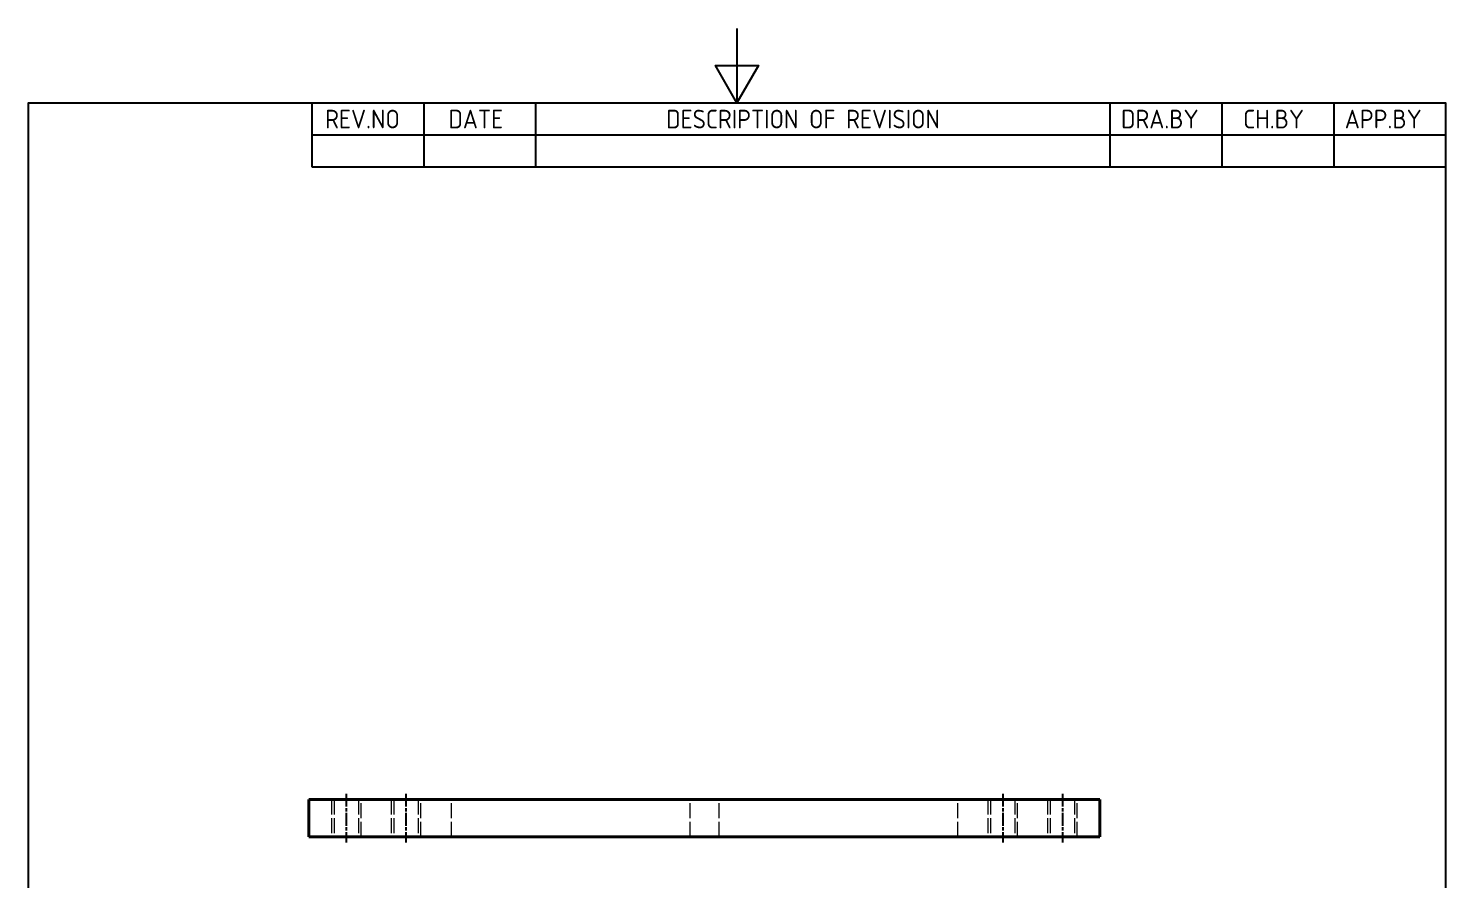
# Model space of a CAD drawing. Header units: millimetres. Extents: x 0 to 210, y 0 to 297.
# Drawn here: x 10 to 200, y 182.8 to 297 of the extents above; entities that cross this region are included whole.
import ezdxf

# ---------------------------------------------------------------- set-up
doc = ezdxf.new("R2010")
doc.units = ezdxf.units.MM
doc.linetypes.add('CHAIN', pattern=[0.3543, 0.2362, -0.0295, 0.0591, -0.0295])
doc.linetypes.add('DASHED', pattern=[0.2067, 0.1654, -0.0413])
doc.layers.get('0').update_dxf_attribs({"color": 3, "lineweight": 25})
for name, color, linetype, lineweight in [('가려진 것(ISO)', 2, 'DASHED', 18), ('가시적인 것(ISO)', 3, 'Continuous', 40), ('경계(ISO)', 7, 'Continuous', 25), ('기호(ISO)', 5, 'Continuous', 25), ('중심선(ISO)', 1, 'Continuous', 25)]:
    doc.layers.add(name, color=color, linetype=linetype, lineweight=lineweight)
doc.styles.add('ISO Proportiona M2B', font='isocp.shx')

# ---------------------------------------------------------------- blocks, each defined once
blk = doc.blocks.new('경계 Default Border')
at = {"layer": '경계(ISO)', "flags": 128}
for points in [[(105, 297), (105, 287), (102.11, 292), (107.89, 292), (105, 287)], [(10, 10), (10, 287), (200, 287), (200, 10), (10, 10)]]:
    blk.add_lwpolyline(points, dxfattribs=at)

msp = doc.modelspace()

# ---------------------------------------------------------------- linework, layer by layer
at = {"layer": '가려진 것(ISO)', "ltscale": 12.094824}
for p, q in [((50.621, 193.587), (50.621, 188.587)), ((51, 193.587), (51, 188.587)), ((54.242, 193.587), (54.242, 188.587)), ((54.621, 188.587), (54.621, 193.587)), ((58.621, 193.587), (58.621, 188.587)), ((59, 193.587), (59, 188.587)), ((62.242, 193.587), (62.242, 188.587)), ((62.621, 188.587), (62.621, 193.587)), ((66.721, 188.587), (66.721, 193.587)), ((98.721, 188.587), (98.721, 193.587)), ((102.621, 188.587), (102.621, 193.587)), ((134.621, 188.587), (134.621, 193.587)), ((138.621, 193.587), (138.621, 188.587)), ((139, 193.587), (139, 188.587)), ((142.242, 193.587), (142.242, 188.587)), ((142.621, 188.587), (142.621, 193.587)), ((146.621, 193.587), (146.621, 188.587)), ((147, 193.587), (147, 188.587)), ((150.242, 193.587), (150.242, 188.587)), ((150.621, 188.587), (150.621, 193.587))]:
    msp.add_line(p, q, dxfattribs=at)
at = {"layer": '가시적인 것(ISO)'}
for p, q in [((47.621, 193.587), (153.621, 193.587)), ((47.621, 193.587), (47.621, 188.587)), ((153.621, 188.587), (153.621, 193.587)), ((153.621, 188.587), (47.621, 188.587))]:
    msp.add_line(p, q, dxfattribs=at)
at = {"layer": '기호(ISO)'}
for p, q in [((48, 287), (200, 287)), ((48, 287), (48, 282.72)), ((63, 287), (63, 282.72)), ((78, 287), (78, 282.72)), ((155, 287), (155, 282.72)), ((170, 287), (170, 282.72)), ((185, 287), (185, 282.72)), ((200, 287), (200, 282.72)), ((48, 282.72), (200, 282.72)), ((48, 282.72), (48, 278.44)), ((63, 282.72), (63, 278.44)), ((78, 282.72), (78, 278.44)), ((155, 282.72), (155, 278.44)), ((170, 282.72), (170, 278.44)), ((185, 282.72), (185, 278.44)), ((200, 282.72), (200, 278.44)), ((48, 278.44), (200, 278.44))]:
    msp.add_line(p, q, dxfattribs=at)
at = {"layer": '중심선(ISO)', "linetype": 'CHAIN', "ltscale": 7.222748}
for p, q in [((52.621, 194.337), (52.621, 187.837)), ((60.621, 194.337), (60.621, 187.837)), ((140.621, 194.337), (140.621, 187.837)), ((148.621, 194.337), (148.621, 187.837))]:
    msp.add_line(p, q, dxfattribs=at)

# ---------------------------------------------------------------- block references
msp.add_blockref('경계 Default Border', (0, 0))

# ---------------------------------------------------------------- texts
at = {"layer": '기호(ISO)', "color": 2, "char_height": 2.5, "attachment_point": 7, "style": 'ISO Proportiona M2B'}
for s, insert in [('REV.NO', (49.787, 283.583)), ('DATE', (66.314, 283.583)), ('DESCRIPTION OF REVISION', (95.507, 283.583)), ('DRA.BY', (156.476, 283.583)), ('CH.BY', (172.864, 283.583)), ('APP.BY', (186.478, 283.583))]:
    msp.add_mtext(s, dxfattribs=dict(at, insert=insert))

doc.saveas('drawing.dxf')
